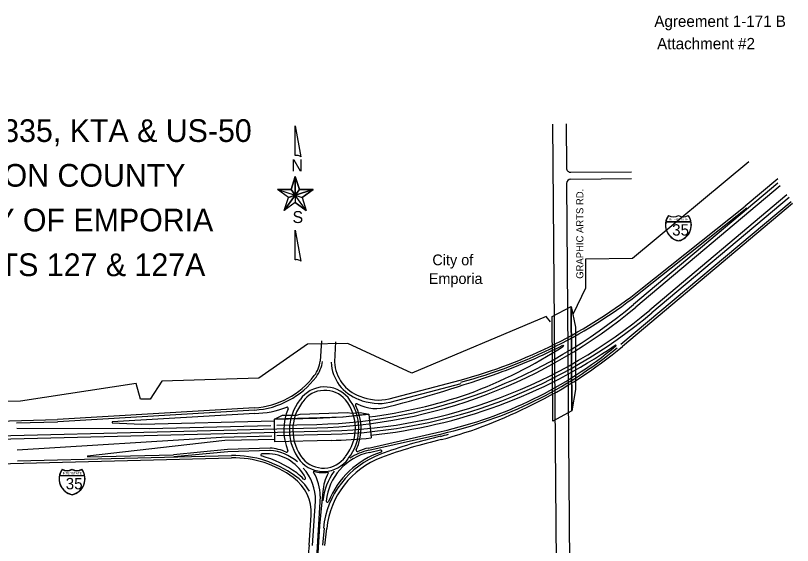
# Model space of a CAD drawing. Extents: x 95.39 to 96.55, y -5.39 to -4.62.
# Drawn here: x 95.882 to 96.401, y -5.022 to -4.668 of the extents above; entities that cross this region are included whole.
import ezdxf

# ---------------------------------------------------------------- set-up
doc = ezdxf.new("R2010")
doc.units = 0
for name, color, linetype in [('PL Inter Bridges', 7, 'Continuous'), ('PL Inter City Label Text', 7, 'Continuous'), ('PL Inter City1 Maintenance Attch', 7, 'Continuous'), ('PL Inter Maintenance Info', 7, 'Continuous'), ('PL Inter North Arrow', 7, 'Continuous'), ('PL Inter RightOfWay', 7, 'Continuous'), ('PL Inter Road Lines', 7, 'Continuous'), ('PL Inter Route Shields', 7, 'Continuous'), ('PL Inter Street Names', 7, 'Continuous'), ('PL Inter Title Text', 7, 'Continuous')]:
    doc.layers.add(name, color=color, linetype=linetype)

msp = doc.modelspace()

# ---------------------------------------------------------------- linework, layer by layer
at = {"layer": 'PL Inter Bridges'}
for p, q in [((96.24065721313914, -4.86925909732465), (96.25336165227895, -4.862432831518189)), ((96.25336165227895, -4.862432831518189), (96.2539175652952, -4.932181384623355)), ((96.24121312615539, -4.93900765042982), (96.24065721313914, -4.86925909732465)), ((96.2539175652952, -4.932181384623355), (96.24121312615539, -4.93900765042982))]:
    msp.add_line(p, q, dxfattribs=at)
for points in [[(96.25336165227895, -4.862432831518189), (96.25625336700335, -4.8763957070707065), (96.25625336700335, -4.917996212121212), (96.2539175652952, -4.932181384623355)], [(96.05524986724265, -4.937728903156348), (96.06065475200612, -4.935005998574595), (96.06993609109385, -4.935005998574595), (96.07234236419067, -4.934318491975503), (96.10426845188601, -4.933201293751979), (96.10676066330771, -4.9336309853764115), (96.11256150023755, -4.933287232076864), (96.11817264297379, -4.934354982731382), (96.1011746721901, -4.936466950097666)]]:
    msp.add_lwpolyline(points, close=True, dxfattribs=at)
at = {"layer": 'PL Inter Maintenance Info'}
for p, q in [((96.39151763163866, -4.780236937203706), (96.29507742017297, -4.861169174966388)), ((96.398966029728, -4.789810140842372), (96.30735541771553, -4.866689398159371)), ((96.4002552397031, -4.792684208356997), (96.2866948590992, -4.887983623235655)), ((96.30087015611842, -4.852141301199069), (96.37067415764994, -4.796738967351928)), ((96.13250389455229, -4.926415541224437), (96.17983659078216, -4.913798136191141)), ((96.04197275032139, -4.931624246669533), (95.91042454540583, -4.939472292985518)), ((95.8829553478053, -4.940163374063483), (95.9103723704014, -4.939474504149009)), ((96.11834473429394, -4.958454112622567), (96.1670034142372, -4.947400782857676)), ((95.88358588789373, -4.965587892842226), (96.0265919032175, -4.961994776879318)), ((96.08068085557738, -5.0219571584524445), (96.08270243026936, -4.992442167949369)), ((96.08743471292036, -5.021917614498126), (96.08863443926224, -5.010453562786808))]:
    msp.add_line(p, q, dxfattribs=at)
for points in [[(95.88304481975902, -4.943724357822052), (95.97171695708549, -4.9438495150804656), (96.05277652591036, -4.941918795373029)], [(96.05689619441164, -4.941820670928514), (96.08355743962069, -4.9411856392808495)], [(95.88340107439561, -4.95823231561668), (96.01976093733346, -4.949680095207645), (96.05336432688787, -4.94880313567944)], [(96.05671903648047, -4.948715586638091), (96.0930276498108, -4.947768027929336)], [(96.05229311435508, -4.958523682152575), (96.0240248109724, -4.959427643892999), (95.98795905474967, -4.962961464387448)]]:
    msp.add_lwpolyline(points, dxfattribs=at)
for centre, radius, start, end in [((96.09388099910919, -4.591345944224577), 0.3329545454545454, 284.9261650212636, 308.4384761866956), ((96.07495652987592, -4.598869431438775), 0.34242424242424235, 271.43928962788266, 310.0032393354299), ((96.08431256869774, -4.60090779962918), 0.34696969696969693, 271.4392896278829, 310.00323933542995), ((96.10407243905186, -4.670367685574478), 0.28409090909090906, 282.79815125426666, 309.35513796919884), ((96.06493068813911, -4.895865216454694), 0.022657325138054664, 322.7653148379438, 351.69293739839304), ((96.1207268396611, -4.898320892970051), 0.02773386791737502, 182.95573365736757, 250.56284268326317), ((96.03867373503623, -4.8763525597581365), 0.05537005396377248, 273.41582059081475, 323.14014615406734), ((96.088873270202, -4.9365508270202), 0.02035984848484848, 40.47086360966438, 144.5091403950688), ((96.09789743686866, -4.945028074494949), 0.03267045454545454, 141.65747883670304, 218.81550784098715), ((96.07889199494947, -4.94379750631313), 0.03267045454545454, 321.65747883687095, 38.81550784113381), ((96.12510694457939, -4.891823067310421), 0.03537750128356374, 247.15444009396293, 281.873843850666), ((96.23410672045445, -5.250435907990586), 0.30881635633745846, 102.6948991732413, 110.50002016493822), ((96.08505457131332, -4.649356980501651), 0.31060774416334963, 285.13405753843745, 286.16089742163336), ((96.04972063683016, -4.990056995811711), 0.03162878787876919, 48.93752161127692, 85.63245603613781), ((96.14665094321673, -5.0165250573866915), 0.05909090909090908, 110.50002016493646, 174.0256767135261), ((96.1263094688997, -4.995754629550598), 0.03814152240478925, 102.0224740725863, 122.99933516748486), ((96.02757276560185, -5.031684749769258), 0.06969696969694023, 53.825459811046414, 90.79230043218759), ((96.08791616161615, -4.9522747537878775), 0.02035984848484848, 220.47086360945445, 324.50914039535263), ((96.05031299353239, -4.99193899153976), 0.03239334497452255, 359.1099701455428, 41.88917824927855), ((96.05153654274598, -5.001585027182648), 0.0312950437464642, 30.25307414162441, 56.71542155059831), ((96.1263094688997, -4.995754629550598), 0.03889909816236501, 143.31656039848596, 174.72964349111467)]:
    msp.add_arc(centre, radius, start, end, dxfattribs=at)
at = {"layer": 'PL Inter North Arrow'}
msp.add_line((96.06627475870474, -4.784381224580088), (96.0690749244255, -4.77568285785029), dxfattribs=at)
for points in [[(96.06907493396359, -4.761741636870479), (96.06907494757777, -4.7418426291477225), (96.07276876113305, -4.762635307409368), (96.07223256061125, -4.762218261970418), (96.07163678218168, -4.761860794358221), (96.07110058149685, -4.761682060388846), (96.07050480286344, -4.761622482114203), (96.06978986845428, -4.761622481625066)], [(96.0690749244255, -4.77568285785029), (96.06627475870474, -4.784381224580088), (96.0690749158249, -4.788253787878787)], [(96.06911439086787, -4.775694943636686), (96.06911438227749, -4.78825097874417), (96.07192943780986, -4.784363524365215)], [(96.05715934498755, -4.784381218343644), (96.0690749158249, -4.788253787878787), (96.06454699688084, -4.789743231466803)], [(96.06629933024648, -4.784363520513307), (96.05718391652883, -4.784363514276863), (96.06911438227749, -4.78825097874417)], [(96.08105006982872, -4.784381234688824), (96.07193465611107, -4.784381228452386), (96.0690749158249, -4.788253787878787)], [(96.06911438227749, -4.78825097874417), (96.07367208721824, -4.789725533626747), (96.08104485152704, -4.784363530601659)], [(96.06168725329303, -4.798441598155838), (96.0690749158249, -4.788253787878787), (96.06907491256403, -4.793020017273433)], [(96.06169692990261, -4.798438789000358), (96.0645566735006, -4.789725527390314), (96.06911438227749, -4.78825097874417)], [(96.0690749158249, -4.788253787878787), (96.07366241059846, -4.789743237703246), (96.07646256441654, -4.79844160826458)], [(96.06911438227749, -4.78825097874417), (96.06911437900642, -4.7930321030602965), (96.07648713594763, -4.798438799119285)], [(96.0690748863139, -4.831388163901066), (96.06907489988733, -4.81154873404583), (96.0727687134834, -4.83228183443996), (96.07229209082911, -4.831864789041777), (96.0715771566645, -4.831507321348057), (96.07086222237761, -4.831328587256391), (96.070266443785, -4.831209431114243), (96.06955150929429, -4.831328586359646)]]:
    msp.add_lwpolyline(points, close=True, dxfattribs=at)
for points in [[(96.06627475870474, -4.784381224580088), (96.0690749244255, -4.77568285785029)], [(96.0690749244255, -4.77568285785029), (96.07193465611107, -4.784381228452386)], [(96.06454699688084, -4.789743231466803), (96.05715934498755, -4.784381218343644), (96.06627475870474, -4.784381224580088)], [(96.07193465611107, -4.784381228452386), (96.08105006982872, -4.784381234688824), (96.07366241059846, -4.789743237703246)], [(96.06907491256403, -4.793020017273433), (96.06168725329303, -4.798441598155838), (96.06454699688084, -4.789743231466803)], [(96.07366241059846, -4.789743237703246), (96.07646256441654, -4.79844160826458), (96.06907491256403, -4.793020017273433)]]:
    msp.add_lwpolyline(points, dxfattribs=at)
at = {"layer": 'PL Inter RightOfWay'}
for points in [[(96.23961217796432, -4.8726875), (96.23675990523704, -4.8692013888888885), (96.14707177392391, -4.906914772727272), (96.10428768301482, -4.887265782828281), (96.07734955170169, -4.887582702020199), (96.04470687493401, -4.910400883838382), (95.9800553597825, -4.9123023989898975), (95.97213237998452, -4.9243453282828265), (95.96579399614613, -4.9243453282828265), (95.96294172341885, -4.913886994949493), (95.88561344059057, -4.925613005050503), (95.75028894564109, -4.9290991161616144), (95.74965510725724, -4.80042992424242), (95.80258061230775, -4.702818813131307)], [(96.37208440018654, -4.765885732323231), (96.29443919816634, -4.830537247474747), (96.26306419816633, -4.830854166666666), (96.26306419816633, -4.8501862373737366), (96.25482429917643, -4.867299873737373)]]:
    msp.add_lwpolyline(points, dxfattribs=at)
at = {"layer": 'PL Inter Road Lines'}
for p, q in [((96.2409777875888, -4.740746995214339), (96.24331403279247, -5.0338678934347945)), ((96.25006840794438, -4.740674540748167), (96.25030317659593, -4.770130180896187)), ((96.25317454110085, -4.772948283747274), (96.29377285260838, -4.772511742763323)), ((96.2531949614032, -4.777493781485407), (96.29382172563842, -4.777056934558146)), ((96.3914834334941, -4.77729866064191), (96.36973222747017, -4.795552185295161)), ((96.25038468818586, -4.780357168377852), (96.25322884847392, -5.137204479187184)), ((96.39297861099905, -4.781977864704995), (96.29653839953335, -4.862910102467677)), ((96.39750505036763, -4.788069213341083), (96.30589443835517, -4.864948470658082)), ((96.40122922594335, -4.79384482669119), (96.28766884533945, -4.8891442415698485)), ((96.29992822593863, -4.850954519142302), (96.36973222747017, -4.795552185295161)), ((96.08663734561858, -4.885434987616011), (96.08585103780977, -4.898919799103537)), ((96.0960953528343, -4.8859864899441225), (96.09530904502549, -4.899471301431649)), ((96.24792931421145, -4.888228235385826), (96.24837378668182, -4.889033841738381)), ((96.13191849892227, -4.924219499054404), (96.17925119515216, -4.911602094021108)), ((96.0418825181942, -4.930111784346997), (95.91033431327864, -4.937959830662982)), ((96.04210809851219, -4.933892940153334), (95.94674544495767, -4.939582189371075)), ((96.11817264297379, -4.934354982731381), (96.11986527288826, -4.9502396634671495)), ((95.75672072130018, -4.941819468652391), (95.91033431327864, -4.937959830662982)), ((95.94674544495767, -4.939582189371075), (95.9467739810152, -4.940095838406722)), ((95.9467739810152, -4.940095838406722), (95.96634415788567, -4.9410994372205925)), ((95.96634415788567, -4.9410994372205925), (96.05526864824078, -4.938865153543328)), ((96.05524986724265, -4.937728903156348), (96.08345278253309, -4.937020287194276)), ((96.05550028055106, -4.952878908316094), (96.05524986724265, -4.937728903156348)), ((95.54051096305678, -4.957103467656826), (96.08361452530484, -4.943457649509891)), ((95.54056804874092, -4.9593754778858665), (96.09297056412666, -4.945496017700295)), ((96.11800910242629, -4.956976602770389), (96.16666778236954, -4.945923273005499)), ((95.9302560273724, -4.962156506926484), (96.02200832776926, -4.951825877548469)), ((96.02200832776926, -4.951825877548469), (96.05546897888752, -4.950985157671125)), ((96.0931323068984, -4.951933380015909), (96.05550028055106, -4.952878908316094)), ((96.05195622474747, -4.96078618371212), (96.04679508799366, -4.960786183712121)), ((96.1186803661616, -4.959931622474744), (96.12599703090073, -4.958269565299433)), ((95.72225383500509, -4.971157091705424), (96.02662996034026, -4.963509450365344)), ((95.9302560273724, -4.962899646577269), (95.98781130365599, -4.961453534107831)), ((95.9302560273724, -4.962156506926484), (95.9302560273724, -4.962899646577269)), ((96.0875743371212, -4.985978648989893), (96.08524993055553, -5.0090176199494945)), ((96.08569573633882, -4.989189889656317), (96.08136313603958, -5.063491960208627)), ((96.07841344065655, -5.021801856060606), (96.07978073863633, -5.0018393055555554)), ((96.08524993055552, -5.009017619949494), (96.07997227907397, -5.099526876665733)), ((96.08894163510098, -5.022075315656566), (96.09014136144287, -5.010611263945248)), ((96.07841344065655, -5.021801856060606), (96.07308097853533, -5.068563446969698))]:
    msp.add_line(p, q, dxfattribs=at)
msp.add_lwpolyline([(96.05224468770454, -4.957009304731526), (96.02392661616159, -4.9579148579545445), (95.98781130365599, -4.961453534107831)], dxfattribs=at)
for centre, radius, start, end in [((96.25314399545707, -4.77010753887551), 0.0028409090909090906, 180.4566516976406, 270.6160599084826), ((96.25322550704699, -4.780334526357171), 0.0028409090909090906, 90.61605990838859, 180.4566516976335), ((96.09388099910919, -4.591345944224577), 0.33143939393939387, 284.9261650212636, 308.4384761866956), ((96.07495652987592, -4.598869431438775), 0.34469696969696967, 271.43928962788266, 310.0032393354299), ((96.08431256869774, -4.60090779962918), 0.34469696969696967, 271.4392896278829, 310.00323933542995), ((96.08431256869774, -4.60090779962918), 0.3492424242424242, 275.80970925021813, 304.6354226149737), ((96.09388099910919, -4.591345944224577), 0.3344696969696969, 289.33477458131085, 297.4242047706703), ((96.28302067032526, -4.888570939973386), 0.00037878787878787873, 309.3551379688961, 124.6354226146623), ((96.10407243905186, -4.670367685574478), 0.28257575757575754, 282.79815125426666, 309.35513796919884), ((96.0654818737387, -4.602507975403282), 0.3399213495782187, 290.5638081700465, 302.5504385528098), ((96.10407243905186, -4.670367685574478), 0.2856060606060606, 295.6371079163632, 310.0032393354327), ((96.06493068813911, -4.895865216454694), 0.021142173622903146, 322.7653148379438, 351.69293739839304), ((96.1207268396611, -4.898320892970051), 0.025461140644647745, 182.95573365736757, 250.56284268326317), ((96.03867373503623, -4.8763525597581365), 0.05385490244862096, 273.41582059081475, 323.14014615406734), ((95.90882814064659, -4.0718204065857915), 0.8859665487739811, 284.5676933541658, 289.5034143542411), ((96.088873270202, -4.9365508270202), 0.01808712121212121, 40.47086360966438, 144.5091403950688), ((96.07889199494947, -4.94379750631313), 0.030397727272727264, 321.65747883687095, 38.81550784113381), ((96.12510694457939, -4.891823067310421), 0.03310477401083647, 247.15444009396293, 281.873843850666), ((96.07495652987592, -4.598869431438775), 0.3401515151515151, 277.3332209769077, 288.8540396115518), ((96.04109515642745, -4.872484035483846), 0.06141725835930192, 270.945010235917, 291.2900932503683), ((96.063670225067, -4.930415687224333), 0.0007575757575757575, 336.88124465233045, 111.29009325048706), ((96.09789743686866, -4.945028074494949), 0.030397727272727264, 141.65747883670304, 218.81550784098715), ((96.11012096381387, -4.928120215117125), 0.0007575757575757575, 62.16037752393643, 206.65716223717357), ((96.07889199494947, -4.94379750631313), 0.03418560606060605, 335.06801440362506, 26.65716223735993), ((96.12327285827968, -4.903217186222459), 0.027405044436004194, 242.16037752365264, 287.84226410816916), ((96.08505457131332, -4.649356980501651), 0.3128804714360769, 285.13405753843745, 297.11231451837216), ((96.09789743686866, -4.945028074494949), 0.03645833333333332, 156.8812446523693, 202.13084383486097), ((96.07495652987592, -4.598869431438775), 0.3382575757575757, 271.43928962788266, 277.34022593062826), ((96.08431256869774, -4.60090779962918), 0.3511363636363636, 271.4392896278829, 275.81117974366003), ((96.23410672045445, -5.250435907990586), 0.3065436290647312, 102.6948991732413, 110.50002016493822), ((96.04679508799384, -4.961543759469696), 0.0007575757575757575, 90.00000000000001, 254.674225286531), ((96.04679508799366, -4.961543759469696), 0.0007575757575757575, 90.00000000000001, 254.6742252865448), ((96.04972063683016, -4.990056995811711), 0.029356060606041918, 26.65266817508126, 85.63245603613781), ((96.04972063683016, -4.990056995811711), 0.033143939393920706, 66.1594669758432, 85.6324560361378), ((96.06342337396113, -4.959048162800988), 0.0007575757575757575, 246.15946697577783, 22.130843834856492), ((96.1263094688997, -4.995754629550598), 0.03662637088963774, 102.0224740725863, 174.72964349111467), ((96.14435209198125, -5.0139884826049546), 0.05715264908480119, 108.30403442976743, 158.17591435889187), ((96.11057878070237, -4.958527528859908), 0.0007575757575757575, 155.06801440356057, 292.90698069307905), ((96.1263094688997, -4.995754629550598), 0.039656673919940766, 102.0224740725863, 112.90698069334996), ((96.12616484683457, -4.959008320225521), 0.0007575757575757575, 288.30403443007475, 102.79815125427626), ((96.02757276560185, -5.031684749769258), 0.06818181818178871, 53.825459811046414, 90.79230043218759), ((96.02757276560185, -5.031684749769258), 0.0719696969696675, 53.825459811046414, 74.67422528675607), ((96.08791616161615, -4.9522747537878775), 0.01808712121212121, 220.47086360945445, 324.50914039535263), ((96.14665094321673, -5.0165250573866915), 0.05681818181818181, 110.50002016493646, 174.0256767135261), ((96.0504637692106, -5.000324842614667), 0.02935606060609018, 357.04282967590973, 53.763091604822904), ((96.0504637692106, -5.000324842614667), 0.033143939393968966, 42.94410522602835, 53.763091604822904), ((96.08170401213502, -4.972853780353397), 0.00037878787878787873, 73.20261530137935, 210.39224134601042), ((96.0540628317454, -4.98906573357218), 0.03166590404514103, 359.7718981932038, 30.392241346341873), ((96.08791616161615, -4.9522747537878775), 0.02111742424242424, 253.20261530086108, 277.8871501565238), ((96.11511364119687, -4.987488017775323), 0.027580635654436678, 150.14024764593012, 176.86288281365523), ((96.09086592341214, -4.973567617402409), 0.00037878787878787873, 330.1402476457607, 97.88715015691889), ((96.07528031143025, -4.977228263607576), 0.0007575757575757575, 222.9441052262078, 26.65266817512793), ((96.0905923142897, -4.9924598866486765), 0.0007575757575757575, 174.72964349115665, 338.1759143587544)]:
    msp.add_arc(centre, radius, start, end, dxfattribs=at)
at = {"layer": 'PL Inter Route Shields'}
for points in [[(96.31670139973942, -4.805936963158023), (96.33340108307236, -4.805936974583348)], [(96.3167265404555, -4.805817807440201), (96.33337594433777, -4.8058178188311205)], [(95.91165316822816, -4.975417670553522), (95.9283528515611, -4.975417681978848)], [(95.91167830894425, -4.975298514835701), (95.92832771282652, -4.97529852622662)]]:
    msp.add_lwpolyline(points, dxfattribs=at)
for centre, radius, start, end in [((96.3271891173249, -4.808087513720599), 0.010825092276435095, 143.71174285522346, 258.6095837642681), ((96.3271891173249, -4.808087513720599), 0.01070593654156668, 144.27545712389826, 167.76015348210757), ((96.32177446627908, -4.7958823490372025), 0.0066770542940574615, 240.27326634811772, 299.39002999141735), ((96.32177446627908, -4.7958823490372025), 0.006796210028925881, 241.17414031277727, 298.8257812876063), ((96.3229133639504, -4.808087510795289), 0.010825092276435092, 281.3903378364546, 36.288178745329716), ((96.32832803169687, -4.795882353520918), 0.0066770542940574615, 240.60989160905098, 299.7266552523506), ((96.32832803169687, -4.795882353520918), 0.006796210028925881, 241.17414031286205, 298.82578128769103), ((96.3229133639504, -4.808087510795289), 0.010705936541566676, 12.23976811844561, 35.724464476654916), ((96.3271891173249, -4.808087513720599), 0.01070593654156668, 168.4118909941878, 258.48108424111985), ((96.3229133639504, -4.808087510795289), 0.010705936541566676, 281.5188373594333, 11.588030606450147), ((95.92214088581365, -4.9775682211160985), 0.010825092276435095, 143.71174285522346, 258.6095837642681), ((95.92214088581365, -4.9775682211160985), 0.01070593654156668, 144.27545712389826, 167.76015348210757), ((95.91672623476782, -4.965363056432702), 0.0066770542940574615, 240.27326634811772, 299.39002999141735), ((95.91672623476782, -4.965363056432702), 0.006796210028925881, 241.17414031277727, 298.8257812876063), ((95.91786513243913, -4.977568218190789), 0.010825092276435092, 281.3903378364546, 36.288178745329716), ((95.9232798001856, -4.965363060916418), 0.0066770542940574615, 240.60989160905098, 299.7266552523506), ((95.9232798001856, -4.965363060916418), 0.006796210028925881, 241.17414031286205, 298.82578128769103), ((95.91786513243913, -4.977568218190789), 0.010705936541566676, 12.23976811844561, 35.724464476654916), ((95.92214088581365, -4.9775682211160985), 0.01070593654156668, 168.4118909941878, 258.48108424111985), ((95.91786513243913, -4.977568218190789), 0.010705936541566676, 281.5188373594333, 11.588030606450147)]:
    msp.add_arc(centre, radius, start, end, dxfattribs=at)

# ---------------------------------------------------------------- texts
at = {"layer": 'PL Inter City Label Text'}
for s, p in [('City of ', (96.16069473905722, -4.834991708754209)), ('Emporia', (96.15833253367002, -4.847477651515151))]:
    msp.add_text(s, height=0.007199999999999999, dxfattribs=at).set_placement(p)
at = {"layer": 'PL Inter City1 Maintenance Attch'}
for s, p in [('Agreement 1-171 B', (96.3089577116416, -4.675876052435255)), ('Attachment #2', (96.31082349728231, -4.690802337560837))]:
    msp.add_text(s, height=0.007579999999999998, dxfattribs=at).set_placement(p)
at = {"layer": 'PL Inter North Arrow'}
for s, p in [('N', (96.06651308558848, -4.772286922581255)), ('S', (96.0672875623787, -4.8067825071043995))]:
    msp.add_text(s, height=0.007962581982582062, rotation=359.9999608002766, dxfattribs=at).set_placement(p)
at = {"layer": 'PL Inter Route Shields'}
for p in [(96.31874876693962, -4.805056655047698), (95.91370053542836, -4.974537362443198)]:
    msp.add_text('INTERSTATE', height=0.0014892083443582185, rotation=359.9999608002766, dxfattribs=at).set_placement(p)
for p in [(96.32085792551202, -4.815171459045893), (95.9157875464799, -4.984535574938869)]:
    msp.add_text('35', height=0.007579999999999998, dxfattribs=at).set_placement(p)
at = {"layer": 'PL Inter Street Names'}
msp.add_text('GRAPHIC ARTS RD.', height=0.004729999999999999, rotation=90, dxfattribs=at).set_placement((96.26156186868685, -4.844006313131312))
at = {"layer": 'PL Inter Title Text'}
for s, p in [('I-35, I-335, KTA & US-50', (95.81483972743379, -4.7526854477248355)), ('LYON COUNTY', (95.84948943446504, -4.782531106888823)), ('CITY OF EMPORIA', (95.83541668971407, -4.81237676605281)), ('EXITS 127 & 127A', (95.83899336207735, -4.842222425216797))]:
    msp.add_text(s, height=0.015149999999999999, dxfattribs=at).set_placement(p)

doc.saveas('drawing.dxf')
